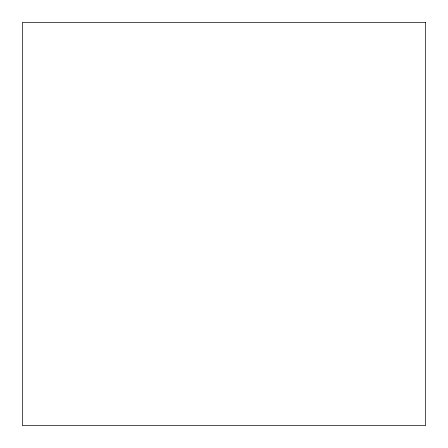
<?xml version="1.0" encoding="UTF-8"?>
<svg xmlns="http://www.w3.org/2000/svg" width="448" height="448" viewBox="0 0 448 448"><rect width="100%" height="100%" fill="white"/><g stroke="black" fill="none" stroke-linecap="round" stroke-linejoin="round"><path stroke-width="0.67" d="M425.6 22.4L22.4 22.4L22.4 425.6L425.6 425.6L425.6 22.4"/></g></svg>
